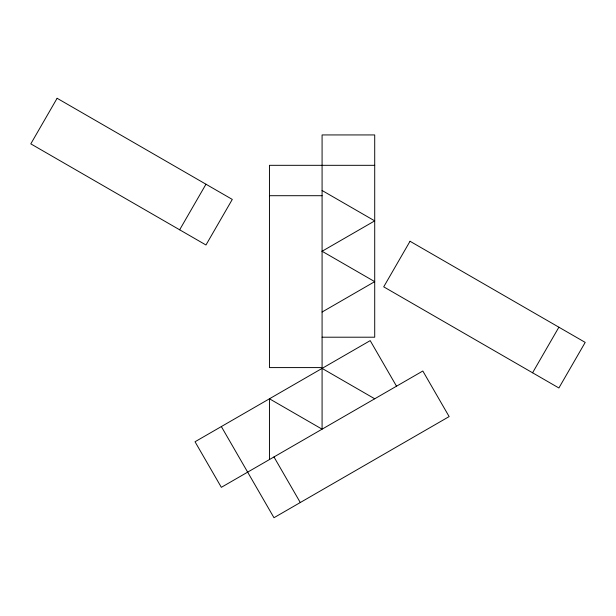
<?xml version="1.0" encoding="UTF-8"?>
<svg xmlns="http://www.w3.org/2000/svg" width="616" height="616" viewBox="0 0 616 616"><rect width="100%" height="100%" fill="white"/><g stroke="black" fill="none" stroke-linecap="round" stroke-linejoin="round"><path stroke-width="0.92" d="M179.656 229.799L205.967 184.222M532.571 372.788L558.889 327.204M322.083 251.259L374.713 220.875L322.083 190.49M322.083 312.035L374.713 281.643L322.083 251.259M374.713 165.319L269.454 165.319L269.454 367.59L322.083 367.59L322.083 134.935L374.713 134.935L374.713 337.206L322.083 337.206M269.454 195.703L322.083 195.703M374.713 398.783L322.083 368.399L322.083 429.167L269.454 398.783L269.454 459.551M396.512 386.201L370.201 340.625L195.026 441.757L221.344 487.333L422.83 371.009L449.141 416.585L273.974 517.717L221.344 426.565M273.974 456.949L300.285 502.525M57.111 98.283L30.8 143.859L205.967 244.991L232.286 199.415L57.111 98.283M410.033 241.264L383.714 286.84L558.889 387.98L585.2 342.396L410.033 241.264"/></g></svg>
